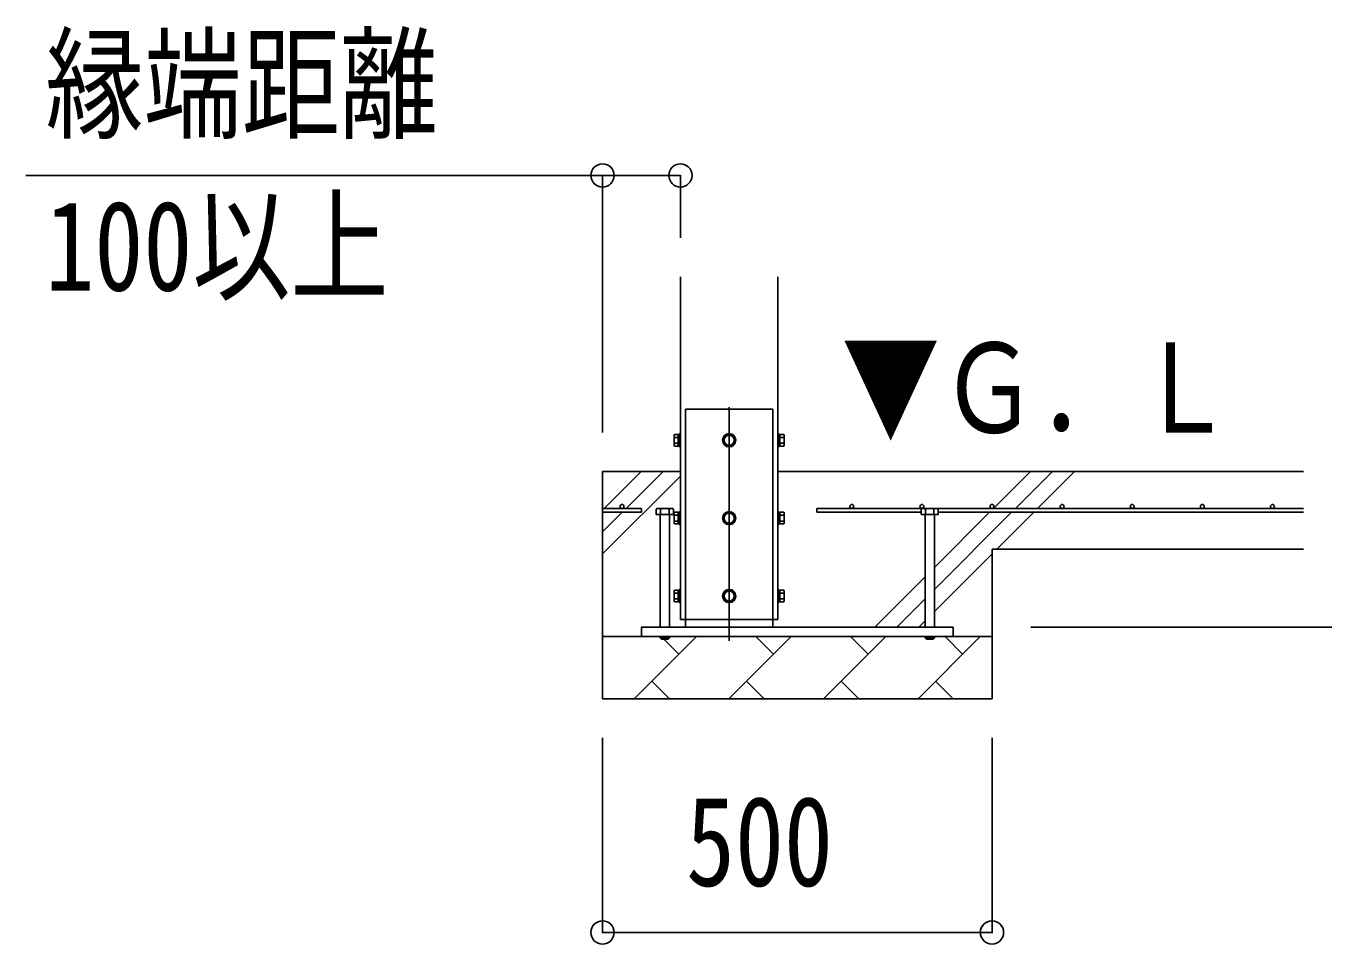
# Model space of a CAD drawing. Units: millimetres, scale not verified. Extents: x -14718 to 14718, y -10395 to 10395.
# Drawn here: x -2741 to -1075, y -6000 to -4822 of the extents above; entities that cross this region are included whole.
import ezdxf
from ezdxf.enums import TextEntityAlignment as Align

# ---------------------------------------------------------------- set-up
doc = ezdxf.new("R2010")
doc.units = ezdxf.units.MM
doc.header["$LTSCALE"] = 40
for name, color, linetype in [('0-4_YKK_12', 2, 'Continuous'), ('0-5_YKK_13', 4, 'Continuous'), ('0-6_YKK_A1', 4, 'Continuous'), ('0-7_YKK_D', 6, 'Continuous')]:
    doc.layers.add(name, color=color, linetype=linetype)
doc.styles.add('ＭＳ ゴシック', font='')
doc.styles.get('ＭＳ ゴシック').set_extended_font_data('MS Gothic')

msp = doc.modelspace()

# ---------------------------------------------------------------- linework, layer by layer
at = {"layer": '0-4_YKK_12'}
msp.add_line((-1837.93, -5311), (-1837.93, -5611), dxfattribs=at)
at = {"layer": '0-5_YKK_13'}
for p, q in [((-1893.93, -5583.5), (-1893.93, -5313.5)), ((-1893.93, -5313.5), (-1781.93, -5313.5)), ((-1781.93, -5583.5), (-1781.93, -5313.5)), ((-1908.63, -5347.01), (-1908.05, -5346.01)), ((-1908.63, -5347.01), (-1908.63, -5360)), ((-1908.63, -5360), (-1908.05, -5361.01)), ((-1903.13, -5346.01), (-1908.05, -5346.01)), ((-1903.13, -5349.75), (-1908.05, -5349.75)), ((-1903.13, -5357.25), (-1908.05, -5357.25)), ((-1903.13, -5361.01), (-1908.05, -5361.01)), ((-1903.13, -5346.01), (-1903.13, -5361.01)), ((-1901.53, -5346.46), (-1903.13, -5346.46)), ((-1903.13, -5353), (-1903.13, -5346.46)), ((-1903.13, -5353), (-1901.53, -5353)), ((-1903.13, -5354), (-1901.53, -5354)), ((-1903.13, -5360.55), (-1903.13, -5354)), ((-1903.13, -5360.55), (-1901.53, -5360.55)), ((-1901.53, -5353), (-1901.53, -5346.46)), ((-1901.53, -5360.55), (-1901.53, -5354)), ((-1774.33, -5346.45), (-1772.73, -5346.45)), ((-1774.33, -5353), (-1774.33, -5346.45)), ((-1772.73, -5353), (-1774.33, -5353)), ((-1772.73, -5354), (-1774.33, -5354)), ((-1774.33, -5360.55), (-1774.33, -5354)), ((-1772.73, -5360.55), (-1774.33, -5360.55)), ((-1772.73, -5345.99), (-1767.81, -5345.99)), ((-1772.73, -5345.99), (-1772.73, -5361.01)), ((-1772.73, -5353), (-1772.73, -5346.45)), ((-1772.73, -5349.75), (-1767.81, -5349.75)), ((-1772.73, -5360.55), (-1772.73, -5354)), ((-1772.73, -5357.25), (-1767.81, -5357.25)), ((-1772.73, -5361.01), (-1767.81, -5361.01)), ((-1767.23, -5347), (-1767.81, -5345.99)), ((-1767.23, -5360), (-1767.81, -5361.01)), ((-1767.23, -5347), (-1767.23, -5360)), ((-1929.93, -5441), (-1931.4, -5441.85)), ((-1929.93, -5441), (-1910.93, -5441)), ((-1925.92, -5449), (-1925.92, -5441.85)), ((-1914.95, -5449), (-1914.95, -5441.85)), ((-1910.93, -5441), (-1909.46, -5441.85)), ((-1909.46, -5449), (-1909.46, -5441.85)), ((-1589.93, -5441), (-1591.4, -5441.85)), ((-1591.4, -5449), (-1591.4, -5441.85)), ((-1570.93, -5441), (-1589.93, -5441)), ((-1585.92, -5449), (-1585.92, -5441.85)), ((-1574.95, -5449), (-1574.95, -5441.85)), ((-1570.93, -5441), (-1569.46, -5441.85)), ((-1926.43, -5449), (-1926.43, -5593.5)), ((-1914.43, -5449), (-1914.43, -5593.5)), ((-1908.63, -5447.01), (-1908.05, -5446.01)), ((-1908.63, -5447.01), (-1908.63, -5460)), ((-1908.63, -5460), (-1908.05, -5461.01)), ((-1903.13, -5446.01), (-1908.05, -5446.01)), ((-1903.13, -5449.75), (-1908.05, -5449.75)), ((-1903.13, -5457.25), (-1908.05, -5457.25)), ((-1903.13, -5461.01), (-1908.05, -5461.01)), ((-1903.13, -5446.01), (-1903.13, -5461.01)), ((-1901.53, -5446.46), (-1903.13, -5446.46)), ((-1903.13, -5453), (-1903.13, -5446.46)), ((-1903.13, -5453), (-1901.53, -5453)), ((-1903.13, -5454), (-1901.53, -5454)), ((-1903.13, -5460.55), (-1903.13, -5454)), ((-1903.13, -5460.55), (-1901.53, -5460.55)), ((-1901.53, -5453), (-1901.53, -5446.46)), ((-1901.53, -5460.55), (-1901.53, -5454)), ((-1774.33, -5446.45), (-1772.73, -5446.45)), ((-1774.33, -5453), (-1774.33, -5446.45)), ((-1772.73, -5453), (-1774.33, -5453)), ((-1772.73, -5454), (-1774.33, -5454)), ((-1774.33, -5460.55), (-1774.33, -5454)), ((-1772.73, -5460.55), (-1774.33, -5460.55)), ((-1772.73, -5445.99), (-1767.81, -5445.99)), ((-1772.73, -5445.99), (-1772.73, -5461.01)), ((-1772.73, -5453), (-1772.73, -5446.45)), ((-1772.73, -5449.75), (-1767.81, -5449.75)), ((-1772.73, -5460.55), (-1772.73, -5454)), ((-1772.73, -5457.25), (-1767.81, -5457.25)), ((-1772.73, -5461.01), (-1767.81, -5461.01)), ((-1767.23, -5447), (-1767.81, -5445.99)), ((-1767.23, -5460), (-1767.81, -5461.01)), ((-1767.23, -5447), (-1767.23, -5460)), ((-1586.43, -5449), (-1586.43, -5593.5)), ((-1574.43, -5449), (-1574.43, -5593.5)), ((-1908.63, -5547.01), (-1908.05, -5546.01)), ((-1908.63, -5547.01), (-1908.63, -5560)), ((-1908.63, -5560), (-1908.05, -5561.01)), ((-1903.13, -5546.01), (-1908.05, -5546.01)), ((-1903.13, -5549.75), (-1908.05, -5549.75)), ((-1903.13, -5557.25), (-1908.05, -5557.25)), ((-1903.13, -5561.01), (-1908.05, -5561.01)), ((-1903.13, -5546.01), (-1903.13, -5561.01)), ((-1901.53, -5546.46), (-1903.13, -5546.46)), ((-1903.13, -5553), (-1903.13, -5546.46)), ((-1903.13, -5553), (-1901.53, -5553)), ((-1903.13, -5554), (-1901.53, -5554)), ((-1903.13, -5560.55), (-1903.13, -5554)), ((-1903.13, -5560.55), (-1901.53, -5560.55)), ((-1901.53, -5553), (-1901.53, -5546.46)), ((-1901.53, -5560.55), (-1901.53, -5554)), ((-1774.33, -5546.45), (-1772.73, -5546.45)), ((-1774.33, -5553), (-1774.33, -5546.45)), ((-1772.73, -5553), (-1774.33, -5553)), ((-1772.73, -5554), (-1774.33, -5554)), ((-1774.33, -5560.55), (-1774.33, -5554)), ((-1772.73, -5560.55), (-1774.33, -5560.55)), ((-1772.73, -5545.99), (-1767.81, -5545.99)), ((-1772.73, -5545.99), (-1772.73, -5561.01)), ((-1772.73, -5553), (-1772.73, -5546.45)), ((-1772.73, -5549.75), (-1767.81, -5549.75)), ((-1772.73, -5560.55), (-1772.73, -5554)), ((-1772.73, -5557.25), (-1767.81, -5557.25)), ((-1772.73, -5561.01), (-1767.81, -5561.01)), ((-1767.23, -5547), (-1767.81, -5545.99)), ((-1767.23, -5560), (-1767.81, -5561.01)), ((-1767.23, -5547), (-1767.23, -5560)), ((-1550.43, -5593.5), (-1950.43, -5593.5)), ((-1950.43, -5605.5), (-1950.43, -5593.5)), ((-1926.43, -5593.5), (-1914.43, -5593.5)), ((-1893.93, -5593.5), (-1893.93, -5583.5)), ((-1781.93, -5593.5), (-1781.93, -5583.5)), ((-1574.43, -5593.5), (-1586.43, -5593.5)), ((-1550.43, -5605.5), (-1550.43, -5593.5)), ((-1950.43, -5605.5), (-1550.43, -5605.5)), ((-1926.43, -5607), (-1914.43, -5607)), ((-1574.43, -5607), (-1586.43, -5607))]:
    msp.add_line(p, q, dxfattribs=at)
for points in [[(-1900.43, -5345), (-1901.53, -5345), (-1901.53, -5362), (-1900.43, -5362)], [(-1775.43, -5345), (-1774.33, -5345), (-1774.33, -5362), (-1775.43, -5362)], [(-1909.46, -5449), (-1931.4, -5449), (-1931.4, -5441.85)], [(-1900.43, -5445), (-1901.53, -5445), (-1901.53, -5462), (-1900.43, -5462)], [(-1775.43, -5445), (-1774.33, -5445), (-1774.33, -5462), (-1775.43, -5462)], [(-1591.4, -5449), (-1569.46, -5449), (-1569.46, -5441.85)], [(-1900.43, -5545), (-1901.53, -5545), (-1901.53, -5562), (-1900.43, -5562)], [(-1775.43, -5545), (-1774.33, -5545), (-1774.33, -5562), (-1775.43, -5562)], [(-1926.43, -5605.5), (-1926.43, -5607), (-1924.43, -5609), (-1916.43, -5609)], [(-1914.43, -5605.5), (-1914.43, -5607), (-1916.43, -5609)], [(-1586.43, -5605.5), (-1586.43, -5607), (-1584.43, -5609)], [(-1574.43, -5605.5), (-1574.43, -5607), (-1576.43, -5609), (-1584.43, -5609)]]:
    msp.add_lwpolyline(points, dxfattribs=at)
for points in [[(-1837.93, -5345.99), (-1844.43, -5349.75), (-1844.43, -5357.25), (-1837.93, -5361.01), (-1831.43, -5357.25), (-1831.43, -5349.75)], [(-1837.93, -5445.99), (-1844.43, -5449.75), (-1844.43, -5457.25), (-1837.93, -5461.01), (-1831.43, -5457.25), (-1831.43, -5449.75)], [(-1837.93, -5545.99), (-1844.43, -5549.75), (-1844.43, -5557.25), (-1837.93, -5561.01), (-1831.43, -5557.25), (-1831.43, -5549.75)]]:
    msp.add_lwpolyline(points, close=True, dxfattribs=at)
for centre, radius in [((-1837.93, -5353.5), 8.5), ((-1837.93, -5353.5), 6.5), ((-1837.93, -5453.5), 8.5), ((-1837.93, -5453.5), 6.5), ((-1837.93, -5553.5), 8.5), ((-1837.93, -5553.5), 6.5)]:
    msp.add_circle(centre, radius, dxfattribs=at)
for centre, radius, start, end in [((-1905.33, -5347.88), 3.31, 145.51973, 214.48027), ((-1896.21, -5353.5), 12.42, 162.41205, 197.58795), ((-1905.31, -5359.13), 3.32, 145.61575, 214.38425), ((-1837.93, -5353.5), 7.05, 157.21814, 202.78186), ((-1837.93, -5353.5), 7.05, 97.21814, 142.78186), ((-1837.93, -5353.5), 7.05, 217.21814, 262.78186), ((-1837.93, -5353.5), 7.05, 37.21814, 82.78186), ((-1837.93, -5353.5), 7.05, 277.21814, 322.78186), ((-1837.93, -5353.5), 7.05, 337.21814, 22.78186), ((-1770.55, -5347.87), 3.32, 325.61575, 34.38425), ((-1779.65, -5353.5), 12.42, 342.41205, 17.58795), ((-1770.55, -5359.13), 3.32, 325.61575, 34.38425), ((-1928.66, -5445.86), 4.86, 55.61575, 124.38425), ((-1920.43, -5459.15), 18.15, 72.41205, 107.58795), ((-1912.2, -5445.86), 4.86, 55.61575, 124.38425), ((-1588.66, -5445.86), 4.86, 55.61575, 124.38425), ((-1580.43, -5459.15), 18.15, 72.41205, 107.58795), ((-1572.2, -5445.86), 4.86, 55.61575, 124.38425), ((-1905.33, -5447.88), 3.31, 145.51973, 214.48027), ((-1896.21, -5453.5), 12.42, 162.41205, 197.58795), ((-1905.31, -5459.13), 3.32, 145.61575, 214.38425), ((-1837.93, -5453.5), 7.05, 157.21814, 202.78186), ((-1837.93, -5453.5), 7.05, 97.21814, 142.78186), ((-1837.93, -5453.5), 7.05, 217.21814, 262.78186), ((-1837.93, -5453.5), 7.05, 37.21814, 82.78186), ((-1837.93, -5453.5), 7.05, 277.21814, 322.78186), ((-1837.93, -5453.5), 7.05, 337.21814, 22.78186), ((-1770.55, -5447.87), 3.32, 325.61575, 34.38425), ((-1779.65, -5453.5), 12.42, 342.41205, 17.58795), ((-1770.55, -5459.13), 3.32, 325.61575, 34.38425), ((-1905.33, -5547.88), 3.31, 145.51973, 214.48027), ((-1896.21, -5553.5), 12.42, 162.41205, 197.58795), ((-1905.31, -5559.13), 3.32, 145.61575, 214.38425), ((-1837.93, -5553.5), 7.05, 157.21814, 202.78186), ((-1837.93, -5553.5), 7.05, 97.21814, 142.78186), ((-1837.93, -5553.5), 7.05, 217.21814, 262.78186), ((-1837.93, -5553.5), 7.05, 37.21814, 82.78186), ((-1837.93, -5553.5), 7.05, 277.21814, 322.78186), ((-1837.93, -5553.5), 7.05, 337.21814, 22.78186), ((-1770.55, -5547.87), 3.32, 325.61575, 34.38425), ((-1779.65, -5553.5), 12.42, 342.41205, 17.58795), ((-1770.55, -5559.13), 3.32, 325.61575, 34.38425)]:
    msp.add_arc(centre, radius, start, end, dxfattribs=at)
at = {"layer": '0-6_YKK_A1'}
for p, q in [((-1900.43, -5583.5), (-1900.43, -5143.5)), ((-1775.43, -5143.5), (-1775.43, -5583.5)), ((-1900.43, -5393.5), (-2000.43, -5393.5)), ((-2000.43, -5685.5), (-2000.43, -5393.5)), ((-1998.5, -5441), (-1951, -5393.5)), ((-1970.22, -5441), (-1922.72, -5393.5)), ((-1100.43, -5393.5), (-1775.43, -5393.5)), ((-1498.5, -5441), (-1451, -5393.5)), ((-1470.22, -5441), (-1422.72, -5393.5)), ((-1441.93, -5441), (-1394.43, -5393.5)), ((-2000.43, -5499.5), (-1900.43, -5399.5)), ((-1950.43, -5441), (-2000.43, -5441)), ((-1950.43, -5441), (-1950.43, -5446)), ((-1725.43, -5441), (-1100.43, -5441)), ((-1725.43, -5441), (-1725.43, -5446)), ((-2000.43, -5471.21), (-1975.22, -5446)), ((-1950.43, -5446), (-2000.43, -5446)), ((-1725.43, -5446), (-1591.4, -5446)), ((-1574.43, -5545.21), (-1475.22, -5446)), ((-1574.43, -5516.93), (-1503.5, -5446)), ((-1569.46, -5446), (-1100.43, -5446)), ((-1494.43, -5493.5), (-1446.93, -5446)), ((-1500.43, -5685.5), (-1500.43, -5493.5)), ((-1100.43, -5493.5), (-1500.43, -5493.5)), ((-1574.43, -5573.5), (-1500.43, -5499.5)), ((-1651, -5593.5), (-1586.43, -5528.93)), ((-1622.72, -5593.5), (-1586.43, -5557.21)), ((-1900.43, -5583.5), (-1775.43, -5583.5)), ((-1781.93, -5593.5), (-1550.43, -5593.5)), ((-1594.43, -5593.5), (-1586.43, -5585.5)), ((-1550.43, -5593.5), (-1550.43, -5605.5)), ((-1500.43, -5605.5), (-2000.43, -5605.5)), ((-1959.69, -5685.5), (-1879.69, -5605.5)), ((-1902.36, -5628.16), (-1921.52, -5609)), ((-1838.27, -5685.5), (-1758.27, -5605.5)), ((-1780.93, -5628.16), (-1803.6, -5605.5)), ((-1716.85, -5685.5), (-1636.85, -5605.5)), ((-1659.51, -5628.16), (-1682.17, -5605.5)), ((-1595.43, -5685.5), (-1515.43, -5605.5)), ((-1538.09, -5628.16), (-1560.75, -5605.5)), ((-1937.03, -5662.84), (-1914.37, -5685.5)), ((-1815.61, -5662.84), (-1792.95, -5685.5)), ((-1694.19, -5662.84), (-1671.53, -5685.5)), ((-1572.77, -5662.84), (-1550.11, -5685.5)), ((-1500.43, -5685.5), (-2000.43, -5685.5))]:
    msp.add_line(p, q, dxfattribs=at)
msp.add_lwpolyline([(-1893.93, -5593.5), (-1950.43, -5593.5), (-1950.43, -5605.5)], dxfattribs=at)
for centre in [(-1975.43, -5438.5), (-1680.43, -5438.5), (-1590.43, -5438.5), (-1500.43, -5438.5), (-1410.43, -5438.5), (-1320.43, -5438.5), (-1230.43, -5438.5), (-1140.43, -5438.5)]:
    msp.add_circle(centre, 2.5, dxfattribs=at)
at = {"layer": '0-7_YKK_D'}
for p, q in [((-2000.43, -5343.5), (-2000.43, -5013)), ((-1900.43, -5093.5), (-1900.43, -5013)), ((-1450.43, -5593.5), (-499.43, -5593.5)), ((-2000.43, -5735.5), (-2000.43, -5986.5)), ((-1500.43, -5735.5), (-1500.43, -5986.5)), ((-1500.43, -5985.5), (-2000.43, -5985.5))]:
    msp.add_line(p, q, dxfattribs=at)
msp.add_lwpolyline([(-1900.43, -5013.5), (-2000.43, -5013.5), (-2740.63, -5013.5)], dxfattribs=at)
for centre in [(-2000.43, -5013.5), (-1900.43, -5013.5), (-2000.43, -5985.5), (-1500.43, -5985.5)]:
    msp.add_circle(centre, 14.88, dxfattribs=at)

# ---------------------------------------------------------------- texts
at = {"layer": '0-6_YKK_A1', "style": 'ＭＳ ゴシック', "width": 0.8}
msp.add_text('▼Ｇ．Ｌ', height=115.5, dxfattribs=at).set_placement((-1693.53, -5378.32), align=Align.BOTTOM_LEFT)
at = {"layer": '0-7_YKK_D', "style": 'ＭＳ ゴシック', "width": 0.8}
for s, p in [('縁端距離', (-2715.63, -4988.5)), ('100以上', (-2715.63, -5196)), ('500', (-1893.23, -5960.5))]:
    msp.add_text(s, height=115.5, dxfattribs=at).set_placement(p, align=Align.BOTTOM_LEFT)

doc.saveas('drawing.dxf')
